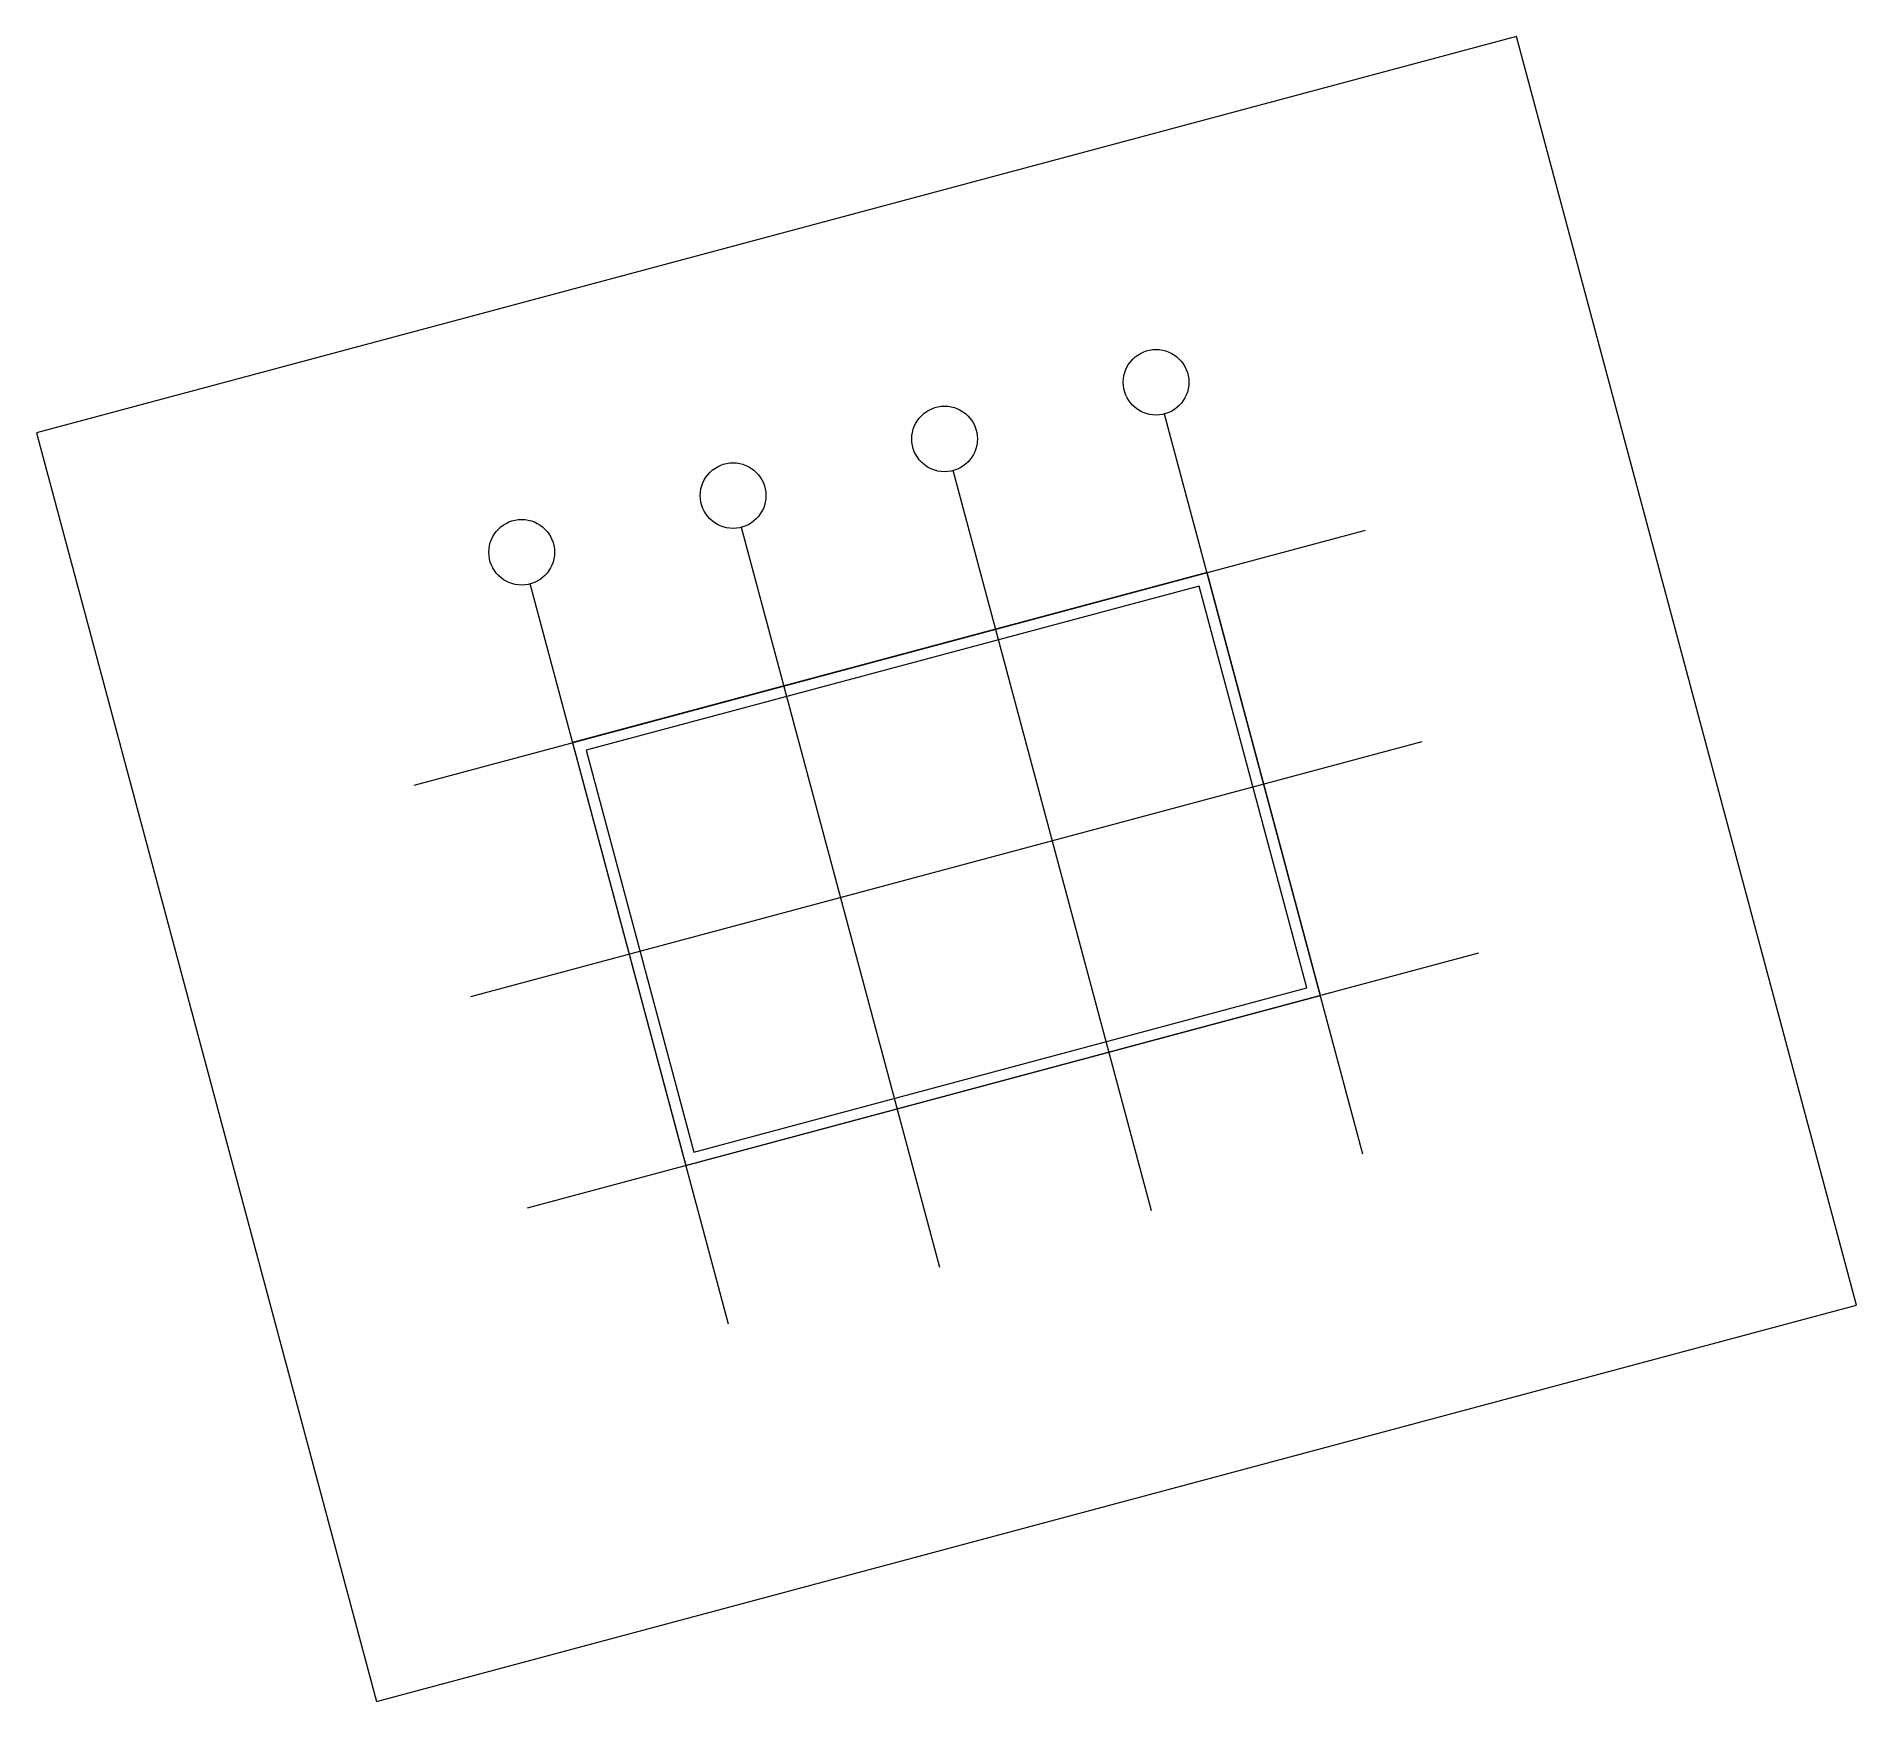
# Model space of a CAD drawing. Header units: metres. Extents: x 279488.1 to 279521.4, y 8660990.2 to 8661020.6.
import ezdxf

# ---------------------------------------------------------------- set-up
doc = ezdxf.new("R2010")
doc.units = ezdxf.units.M
for name, color, linetype, lineweight, plot in [('EJES', 3, 'Continuous', 0, False), ('LOTE', 4, 'Continuous', 0, False), ('MUROS', 1, 'Continuous', 0, False)]:
    doc.layers.add(name, color=color, linetype=linetype, lineweight=lineweight, plot=plot)

msp = doc.modelspace()

# ---------------------------------------------------------------- linework, layer by layer
at = {"layer": 'EJES'}
for p, q in [((279512.368, 8661000.208), (279508.744, 8661013.731)), ((279508.504, 8660999.173), (279504.88, 8661012.696)), ((279495.032, 8661006.951), (279512.418, 8661011.61)), ((279504.64, 8660998.137), (279501.017, 8661011.66)), ((279500.776, 8660997.102), (279497.153, 8661010.625)), ((279496.067, 8661003.087), (279513.454, 8661007.746)), ((279497.102, 8660999.224), (279514.489, 8661003.882))]:
    msp.add_line(p, q, dxfattribs=at)
for centre in [(279508.589, 8661014.311), (279504.725, 8661013.275), (279500.861, 8661012.24), (279496.998, 8661011.205)]:
    msp.add_circle(centre, 0.6, dxfattribs=at)
at = {"layer": 'LOTE'}
msp.add_lwpolyline([(279494.343, 8660990.202), (279521.389, 8660997.449), (279515.177, 8661020.631), (279488.131, 8661013.384)], close=True, dxfattribs=at)
at = {"layer": 'MUROS'}
for points in [[(279500, 8661000), (279511.591, 8661003.106), (279509.521, 8661010.833), (279497.929, 8661007.727)], [(279500.141, 8661000.245), (279511.346, 8661003.247), (279509.379, 8661010.588), (279498.174, 8661007.586)]]:
    msp.add_lwpolyline(points, close=True, dxfattribs=at)

doc.saveas('drawing.dxf')
